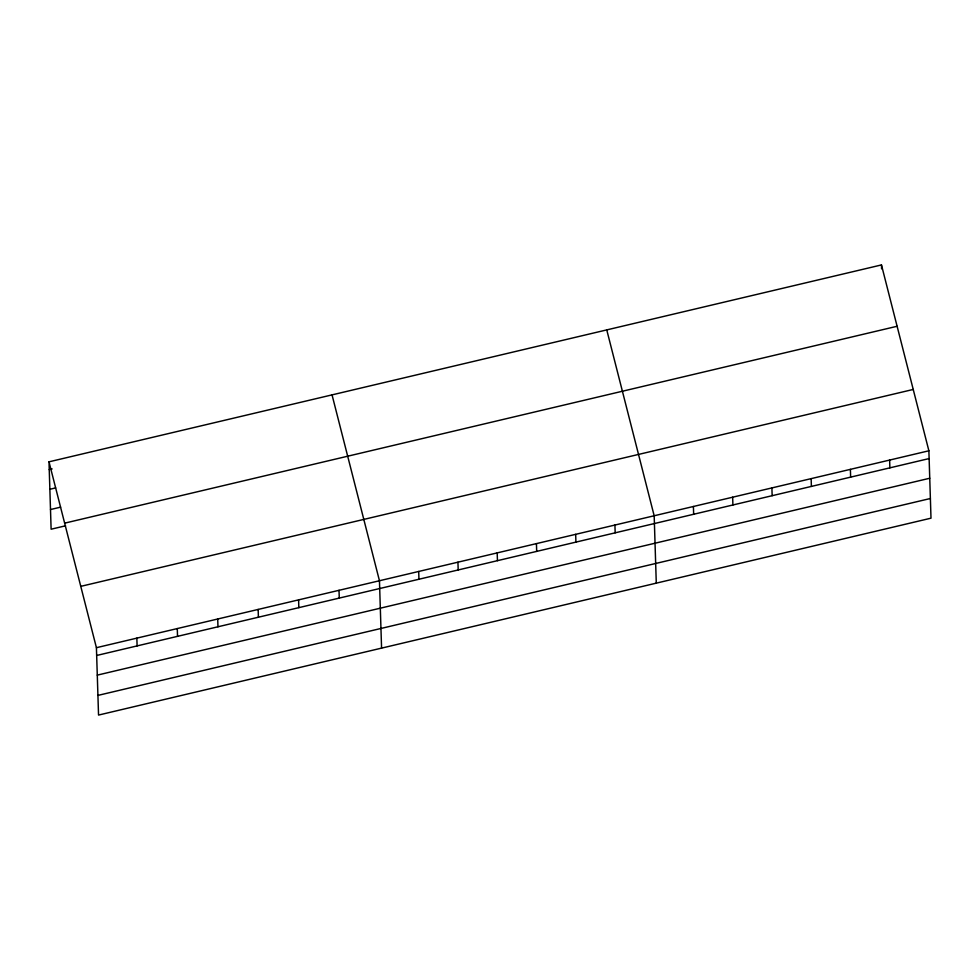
<?xml version="1.0" encoding="UTF-8"?>
<svg xmlns="http://www.w3.org/2000/svg" width="980" height="980" viewBox="0 0 980 980"><rect width="100%" height="100%" fill="white"/><g stroke="black" fill="none" stroke-linecap="round" stroke-linejoin="round"><path stroke-width="1.47" d="M49 461.825L881.461 264.931L928.881 450.788L931 518.175L98.539 715.069L96.42 647.694L49 461.825L51.119 529.212L65.562 525.795M49.245 469.604L52.136 468.918M49.858 489.277L55.64 487.905M50.495 509.539L60.613 507.15M64.643 523.161L897.117 326.267M80.764 586.359L913.238 389.452M96.42 647.694L928.881 450.788M96.665 655.473L929.126 458.567M97.277 675.134L929.751 478.24M97.914 695.408L930.388 498.502M606.755 329.905L654.175 515.774L656.282 583.149M332.036 394.879L379.456 580.748L381.575 648.123M889.632 460.073L889.877 467.852M881.461 264.931L881.584 268.814M850.395 469.359L850.64 477.138M811.146 478.644L811.391 486.411M771.909 487.918L772.142 495.696M732.66 497.203L732.905 504.982M693.411 506.488L693.656 514.267M614.926 525.047L615.171 532.826M575.677 534.333L575.922 542.112M536.44 543.618L536.685 551.397M497.191 552.904L497.436 560.67M457.942 562.189L458.187 569.956M418.705 571.463L418.95 579.241M339.019 590.315L339.264 598.082M298.594 599.883L298.827 607.649M258.157 609.438L258.401 617.216M217.719 619.005L217.964 626.784M177.282 628.572L177.527 636.339M136.857 638.127L137.102 645.906"/></g></svg>
